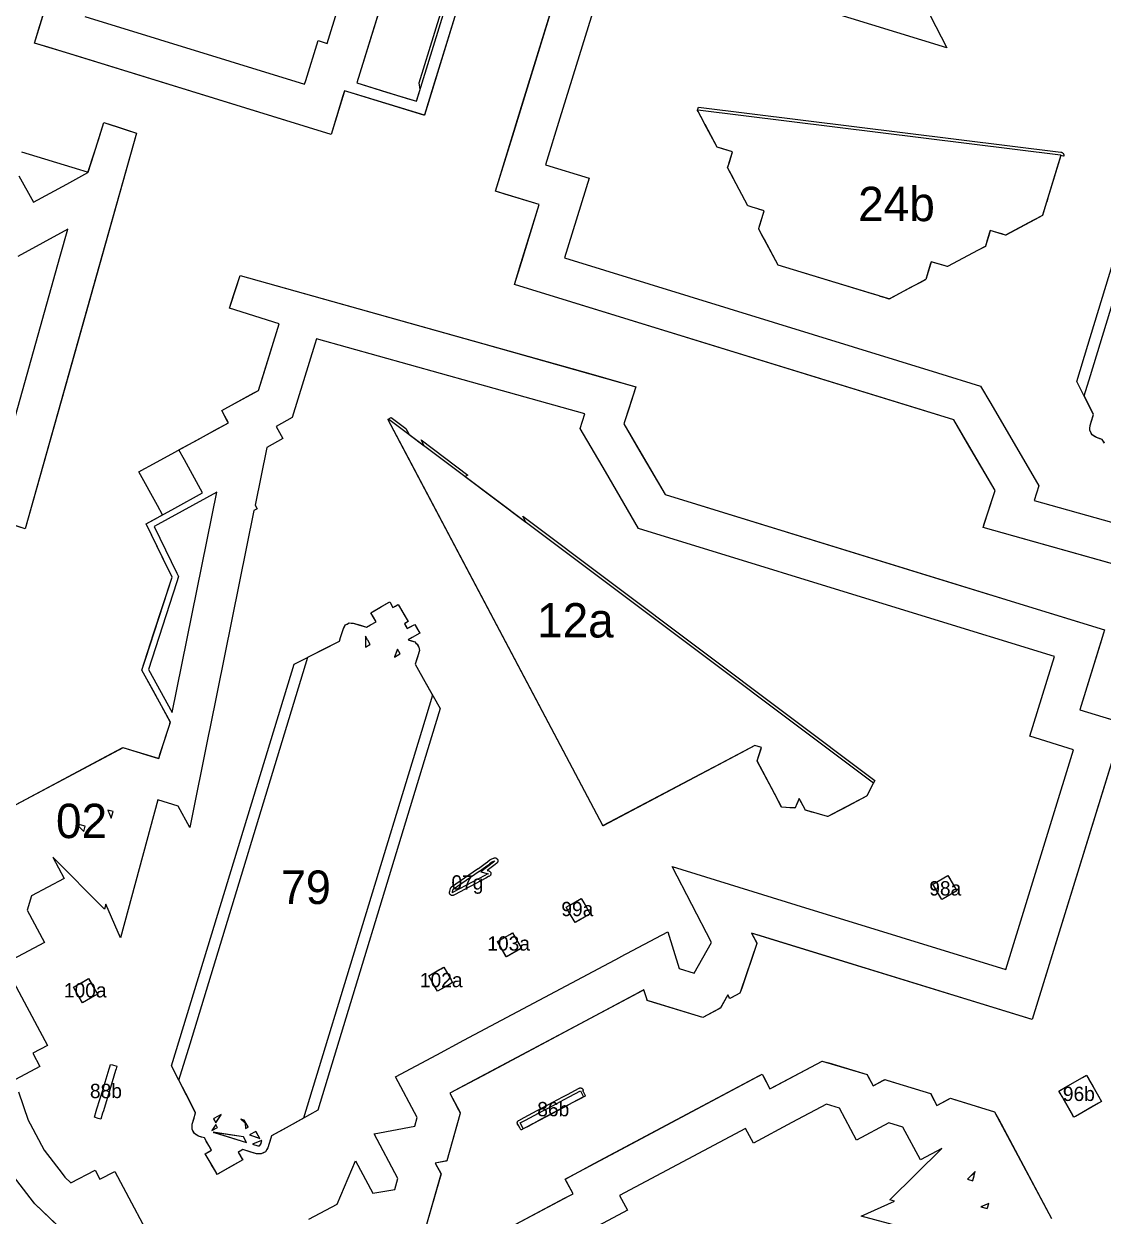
# Model space of a CAD drawing. Header units: millimetres. Extents: x 0 to 500, y 0 to 700.
# Drawn here: x 191.4 to 379.8, y 188.8 to 397 of the extents above; entities that cross this region are included whole.
import ezdxf
from ezdxf.enums import TextEntityAlignment as Align

# ---------------------------------------------------------------- set-up
doc = ezdxf.new("R2010")
doc.units = ezdxf.units.MM
doc.layers.add('CORTE', color=1, linetype='Continuous')
doc.layers.add('GRABADO', color=5, linetype='Continuous')

msp = doc.modelspace()

# ---------------------------------------------------------------- linework, layer by layer
at = {"layer": 'CORTE'}
for points in [[(284.99, 457.8), (265.73, 395.33), (261.34, 381.08), (249.12, 384.84), (247.4, 385.37), (247.4, 385.37), (247.12, 384.46), (245.05, 377.75), (200.02, 391.63), (193.31, 393.7), (195.27, 400.09)], [(202.06, 398.33), (240.43, 386.5), (240.43, 386.5), (240.63, 387.16), (242.78, 394.12), (244.37, 393.63), (259.52, 442.76)], [(404.59, 296.23), (358.86, 309.06), (359.59, 311.31), (360.96, 315.54), (356.16, 323.77), (353.75, 327.91), (327.85, 335.89), (277.08, 351.54), (277.97, 354.43), (277.97, 354.43), (281.37, 365.47), (275.36, 367.33), (273.75, 367.82), (276.99, 378.32), (289.7, 419.57)], [(294.33, 410.82), (285.01, 380.57), (282.5, 372.45), (290.12, 370.1), (290.12, 370.1), (285.83, 356.17), (350.91, 336.11), (358.42, 333.79), (360.21, 330.72), (368.59, 316.37), (367.76, 313.83), (411.18, 301.65)], [(380.03, 323.86), (379.67, 324.48), (379.67, 324.48), (379.21, 324.62), (378.65, 324.79), (378.31, 325), (377.92, 325.25), (377.72, 325.61), (377.51, 326.02), (377.52, 326.43), (377.54, 326.88), (377.82, 327.83), (378.14, 328.85), (377.04, 331), (375.22, 334.56), (377.16, 340.92), (397.74, 408.45)], [(345.7, 406.13), (352.56, 392.87), (322.77, 402.05)], [(191.04, 374.72), (201.16, 371.6), (202.64, 371.15), (203.68, 374.43), (205.4, 379.81), (207.62, 379.09), (211.07, 377.97), (199.2, 335.67), (191.68, 308.86), (187.66, 310.16)], [(186.91, 317.76), (197.77, 356.48), (199.09, 361.18), (190.36, 356.39)], [(190.09, 260.73), (208.13, 270.34), (208.73, 270.66), (214.85, 268.8), (214.98, 268.76), (215.19, 269.42), (217.04, 275.1), (212.62, 283.13), (212.03, 284.19), (212.64, 286.07), (217.3, 300.43), (216.8, 301.45), (212.77, 309.72), (214.28, 310.55), (215.65, 311.3), (214.75, 312.94), (211.53, 318.81), (212.56, 319.38), (213.41, 319.84), (227.15, 327.39), (226.89, 327.86), (225.99, 329.51), (226.52, 329.8), (227.68, 330.43), (232.42, 333.04), (233.33, 335.98), (236, 344.64), (235.08, 344.93), (227.33, 347.4), (227.56, 348.1), (229.17, 353.07), (290.38, 335.9), (298.28, 333.68), (296.41, 327.89), (296.18, 327.19), (296.99, 325.8), (303.39, 314.83), (371.3, 293.9), (380.06, 291.2)], [(241.16, 188.3), (246.11, 190.94), (249.32, 198.47), (252.32, 192.84), (256.18, 193.5), (256.74, 195.41), (252.58, 203.21), (259.69, 204.54), (260.11, 206.05), (256.31, 213.17), (263.49, 217), (268.24, 219.53), (295.5, 234.05), (295.57, 234.09), (303.81, 238.48), (305.83, 232.08), (308.42, 231.28), (311.44, 236.6), (304.58, 249.87), (326.16, 243.21), (362.81, 231.92), (374.64, 270.28), (367.02, 272.63), (367.02, 272.63), (371.31, 286.57), (348.24, 293.68), (298.72, 308.94), (292.94, 318.86), (288.56, 326.37), (289.38, 328.91), (269.58, 334.46), (242.52, 342.05), (242.23, 341.1), (238.28, 328.27), (235.49, 326.74), (236.65, 324.62), (233.82, 323.07), (231.79, 312.98), (232.13, 312.36), (231.6, 312.07), (223.91, 273.99), (223.69, 272.94), (223.69, 272.94), (220.41, 256.67), (218.35, 260.41), (214.8, 261.5), (208.32, 237.43), (205.72, 243.29), (205.49, 242.43), (196.48, 251.5), (198.46, 247.78), (192.76, 244.74), (192.01, 242.28), (195.03, 236.62), (189.46, 233.66)], [(379.89, 290.64), (375.77, 277.26), (383.05, 275.02)], [(382.82, 273.05), (367.44, 223.16), (319.99, 237.79), (318.47, 238.26), (319.35, 236.55), (319.4, 236.45), (316.53, 228.05), (316.43, 227.78), (314.75, 226.91), (314.64, 226.85), (314.59, 226.94), (314.31, 227.48), (313.02, 225.21), (312.97, 225.12), (312.87, 225.06), (309.93, 223.5), (300.57, 226.38), (300.26, 226.48), (300.22, 226.59), (299.67, 228.34), (299.49, 228.25), (299.47, 228.24), (267.42, 211.16), (266.03, 210.42), (265.78, 210.29), (267.51, 207.04), (267.6, 206.87), (267.52, 206.58), (265.27, 198.47), (265.15, 198.45), (263.24, 198.09), (264.21, 196.28), (264.25, 196.19), (264.17, 195.89), (261.69, 187.35)], [(188.77, 231.4), (195.57, 218.63), (193, 217.26), (194.23, 214.95), (190, 212.7)], [(276.43, 186.93), (285.82, 191.94), (287.3, 192.73), (286.16, 194.87), (285.93, 195.3), (286.22, 195.46), (286.53, 195.62), (296.62, 201), (319.45, 213.17), (319.89, 213.4), (320.29, 213.61), (320.52, 213.18), (321.66, 211.04), (322.89, 211.69), (330.8, 215.91), (331.93, 215.57), (338.61, 213.53), (338.78, 213.22), (339.65, 211.58), (341.37, 212.5), (341.69, 212.67), (342.84, 212.32), (349.7, 210.23), (349.87, 209.9), (350.81, 208.15), (352.79, 209.21), (353.15, 209.4), (354.27, 209.06), (360.87, 207.05), (362.28, 204.4), (370.8, 188.41)], [(190.5, 210.52), (192.18, 205.61), (192.53, 204.95), (194.97, 200.37), (198.11, 196.24), (198.56, 195.64), (199.64, 194.61), (203.87, 196.86), (204.72, 195.26), (207.3, 196.63), (215.07, 182.05)], [(356.68, 183.68), (337.57, 188.82), (343.43, 191.42), (342.57, 191.65), (351.64, 200.66), (347.92, 198.68), (344.88, 204.38), (342.42, 205.13), (336.76, 202.11), (333.8, 207.68), (331.54, 208.37), (325.49, 205.15), (318.77, 201.57), (317.4, 204.14), (295.4, 192.42), (296.77, 189.84), (289.94, 186.2)], [(198.16, 186.36), (193.33, 190.96), (193.09, 191.27), (189.05, 196.58)]]:
    msp.add_lwpolyline(points, dxfattribs=at)
for points in [[(269.11, 413.19), (278.23, 442.8), (273.04, 444.4), (267.84, 446.01), (258.7, 416.34), (249.57, 386.73), (254.76, 385.13), (259.96, 383.52), (269.11, 413.19)], [(372.44, 374.09), (372.45, 374.1), (369.95, 365.9), (369.26, 363.62), (369.25, 363.61), (369.25, 363.6), (369.25, 363.6), (369.24, 363.6), (369.24, 363.59), (369.23, 363.58), (369.22, 363.58), (367.84, 362.84), (362.82, 360.17), (362.82, 360.16), (362.81, 360.16), (362.8, 360.16), (362.79, 360.16), (362.78, 360.16), (362.77, 360.16), (362.77, 360.16), (362.18, 360.34), (360.11, 360.97), (359.97, 360.51), (359.27, 358.21), (359.27, 358.2), (359.26, 358.19), (359.26, 358.19), (359.25, 358.18), (359.24, 358.17), (359.24, 358.17), (359.23, 358.17), (358.01, 357.51), (352.65, 354.66), (352.65, 354.66), (352.64, 354.65), (352.63, 354.65), (352.62, 354.65), (352.62, 354.65), (352.61, 354.65), (352.6, 354.65), (352.06, 354.82), (349.79, 355.51), (349.66, 355.07), (348.85, 352.42), (348.85, 352.41), (348.84, 352.4), (348.84, 352.39), (348.83, 352.38), (348.82, 352.38), (348.82, 352.37), (348.82, 352.37), (347.79, 351.83), (342.5, 349.01), (342.5, 349), (342.49, 349), (342.48, 349), (342.46, 349), (342.45, 349), (342.45, 349), (340.98, 349.45), (340.97, 349.45), (340.75, 349.52), (340.73, 349.53), (339.32, 349.96), (323.12, 354.89), (323.11, 354.9), (323.1, 354.9), (323.1, 354.9), (323.09, 354.91), (323.08, 354.91), (323.08, 354.92), (323.07, 354.93), (320.66, 359.46), (320.25, 360.22), (319.71, 361.24), (319.71, 361.24), (319.7, 361.25), (319.7, 361.27), (319.7, 361.28), (319.7, 361.29), (319.7, 361.29), (319.7, 361.3), (319.88, 361.89), (320.65, 364.39), (319.35, 364.78), (318.71, 364.98), (317.84, 365.24), (317.84, 365.25), (317.83, 365.25), (317.82, 365.25), (317.82, 365.26), (317.81, 365.26), (317.8, 365.27), (317.8, 365.28), (317.8, 365.28), (315.77, 369.1), (315.72, 369.18), (315.3, 369.97), (314.29, 371.86), (314.29, 371.86), (314.29, 371.87), (314.29, 371.88), (314.28, 371.89), (314.28, 371.9), (314.28, 371.9), (314.29, 371.91), (314.29, 371.91), (314.57, 372.85), (315.13, 374.68), (313.38, 375.21), (312.47, 375.49), (312.47, 375.49), (312.46, 375.49), (312.45, 375.5), (312.45, 375.5), (312.44, 375.51), (312.44, 375.51), (312.43, 375.52), (312.43, 375.52), (310.26, 379.59), (310.24, 379.62), (309.13, 381.72), (309.02, 381.92), (309.02, 381.93), (309.01, 381.93), (309.01, 381.94), (309.01, 381.95), (309.01, 381.96), (309.01, 381.96), (309.01, 381.97), (309.02, 381.98), (309.02, 381.98), (309.02, 381.99), (309.02, 382), (309.03, 382), (309.04, 382.01), (309.04, 382.02), (309.05, 382.02), (309.05, 382.02), (309.06, 382.03), (309.07, 382.03), (309.08, 382.03), (309.08, 382.03), (309.09, 382.03), (309.09, 382.03), (372.38, 374.15), (372.39, 374.15), (372.4, 374.15), (372.4, 374.15), (372.41, 374.14), (372.42, 374.13), (372.43, 374.12), (372.43, 374.12), (372.44, 374.11), (372.44, 374.09), (372.44, 374.09)], [(339.73, 264.48), (339.67, 264.35), (338.55, 262.21), (338.55, 262.2), (338.54, 262.2), (338.54, 262.19), (338.53, 262.19), (338.53, 262.18), (338.52, 262.18), (334.37, 259.98), (331.77, 258.61), (331.77, 258.61), (331.76, 258.6), (331.75, 258.6), (331.74, 258.6), (331.74, 258.6), (331.73, 258.6), (331.72, 258.6), (331.72, 258.6), (329.35, 259.29), (327.87, 259.73), (327.87, 259.73), (327.86, 259.73), (327.85, 259.73), (327.85, 259.74), (327.84, 259.74), (327.84, 259.75), (327.83, 259.75), (327.83, 259.76), (327.14, 261.07), (326.78, 261.75), (326.35, 260.81), (326.04, 260.14), (326.04, 260.14), (326.03, 260.13), (326.03, 260.12), (326.02, 260.12), (326.02, 260.11), (326.01, 260.11), (326, 260.1), (326, 260.1), (325.99, 260.1), (325.98, 260.1), (325.98, 260.1), (325.97, 260.1), (325.11, 260.15), (323.74, 260.25), (323.74, 260.25), (323.73, 260.25), (323.72, 260.25), (323.71, 260.25), (323.71, 260.26), (323.7, 260.26), (323.7, 260.27), (323.69, 260.27), (323.68, 260.28), (323.68, 260.28), (322.05, 263.37), (319.45, 268.29), (319.45, 268.3), (319.44, 268.31), (319.44, 268.31), (319.44, 268.32), (319.44, 268.33), (319.44, 268.34), (319.45, 268.34), (320.06, 270.28), (320.18, 270.65), (320.02, 270.7), (319.03, 271), (312.1, 267.34), (311.76, 267.16), (292.58, 257.02), (292.58, 257.02), (292.57, 257.01), (292.57, 257.01), (292.56, 257.01), (292.55, 257), (292.54, 257), (292.54, 257), (292.53, 257), (292.52, 257), (292.51, 257.01), (292.51, 257.01), (292.5, 257.01), (292.49, 257.02), (292.49, 257.02), (292.48, 257.02), (292.48, 257.03), (292.47, 257.04), (292.47, 257.04), (261.95, 314.77), (255.01, 327.89), (255.01, 327.89), (255.01, 327.9), (255, 327.91), (255, 327.91), (255, 327.92), (255, 327.93), (255, 327.94), (255.01, 327.94), (255.01, 327.95), (255.01, 327.96), (255.01, 327.96), (255.02, 327.97), (255.02, 327.97), (255.03, 327.98), (255.03, 327.98), (255.04, 327.99), (255.05, 327.99), (255.05, 327.99), (255.06, 327.99), (255.07, 328), (255.07, 328), (255.08, 328), (255.09, 328), (255.1, 327.99), (255.1, 327.99), (255.11, 327.99), (255.12, 327.99), (255.12, 327.98), (339.73, 264.48)], [(222.95, 202.48), (222.43, 202.64), (221.93, 202.79), (221.54, 203.03), (221.2, 203.25), (220.98, 203.65), (220.79, 204.02), (220.8, 204.48), (220.82, 204.88), (221.14, 205.95), (221.42, 206.85), (219.84, 209.96), (217.22, 215.07), (220.01, 224.21), (238.6, 285.22), (243.54, 287.73), (246.53, 289.24), (246.72, 289.88), (247.21, 291.47), (247.4, 291.79), (247.58, 292.07), (247.88, 292.23), (248.22, 292.41), (248.56, 292.4), (248.93, 292.39), (250.18, 292.01), (251.25, 291.68), (251.95, 292.09), (252.91, 292.64), (252.42, 293.48), (252.01, 294.2), (253.88, 295.28), (255.2, 296.04), (255.3, 296.09), (255.35, 295.99), (255.59, 295.59), (255.85, 295.13), (256.28, 295.37), (256.66, 295.59), (256.77, 295.65), (257.82, 293.82), (258.5, 292.65), (258.04, 292.39), (257.87, 292.28), (258.18, 291.74), (258.36, 291.42), (258.83, 291.69), (259.66, 292.17), (260.03, 291.53), (260.55, 290.63), (259.23, 289.87), (258.52, 289.46), (259.05, 289.3), (259.69, 289.11), (259.91, 288.88), (260.09, 288.69), (260.24, 288.42), (260.37, 288.18), (260.43, 287.88), (260.49, 287.6), (260.1, 286.31), (259.76, 285.21), (261.43, 282.22), (264.1, 277.45), (261.31, 268.32), (242.72, 207.3), (238.37, 204.88), (237.76, 204.55), (234.65, 202.82), (234.48, 202.24), (234.03, 200.77), (233.8, 200.4), (233.59, 200.07), (233.25, 199.89), (232.86, 199.68), (232.47, 199.7), (232.04, 199.71), (230.9, 200.06), (229.64, 200.44), (229.32, 200.25), (228.93, 200.03), (228.86, 199.99), (229.33, 199.19), (229.45, 198.97), (229.63, 198.65), (227.07, 197.18), (225.38, 196.21), (225.29, 196.15), (225.19, 196.1), (225.08, 196.29), (224.94, 196.54), (224.3, 197.65), (223.11, 199.72), (223.59, 200), (224.19, 200.34), (224.02, 200.63), (223.73, 201.13), (223.27, 201.93), (222.95, 202.48)], [(251.05, 288.2), (251.84, 288.66), (251.88, 288.68), (251.47, 289.39), (251.42, 289.47), (251.05, 290.11), (251.05, 288.2)], [(257.12, 287.05), (256.66, 287.85), (256.13, 286.49), (256.12, 286.47), (257.07, 287.02), (257.12, 287.05)], [(207, 259.46), (206.1, 259.7), (206.7, 258.35), (207, 259.46)], [(202.14, 256.91), (201.26, 257.14), (201.24, 257.15), (200.55, 257.33), (201.89, 255.98), (202.14, 256.91)], [(272.45, 248.63), (272.31, 248.55), (271.87, 248.31), (266.37, 245.38), (266.23, 245.31), (266.26, 245.47), (266.38, 245.9), (270.89, 249.06), (270.97, 249.04), (272.24, 250.01), (272.75, 250.36), (272.74, 250.38), (273.08, 250.64), (273.31, 250.76), (273.31, 250.76), (273.65, 250.9), (273.67, 250.87), (273.39, 250.63), (273.39, 250.63), (271.19, 248.98), (272.29, 248.68), (272.45, 248.63)], [(351.65, 244.1), (350.25, 246.52), (350.1, 246.79), (350.35, 246.93), (352.73, 248.3), (352.88, 248.04), (354.28, 245.61), (351.9, 244.25), (351.65, 244.1)], [(287.65, 240.1), (286.47, 242.13), (286.1, 242.79), (286.74, 243.15), (288.73, 244.3), (289.11, 243.65), (290.28, 241.61), (288.28, 240.46), (287.65, 240.1)], [(275.65, 234.1), (275.37, 234.58), (274.1, 236.79), (276.26, 238.03), (276.73, 238.3), (278, 236.09), (278.28, 235.61), (277.81, 235.34), (275.65, 234.1)], [(263.65, 228.1), (263.14, 228.97), (262.1, 230.79), (263.88, 231.81), (264.73, 232.3), (265.78, 230.48), (266.28, 229.61), (265.43, 229.12), (263.65, 228.1)], [(201.65, 226.1), (200.7, 227.75), (200.1, 228.79), (201.12, 229.37), (202.73, 230.3), (203.33, 229.26), (204.28, 227.61), (202.67, 226.68), (201.65, 226.1)], [(207.69, 214.99), (207.55, 214.54), (207.46, 214.23), (206.55, 211.26), (206.32, 210.51), (205.32, 207.21), (205.19, 206.79), (204.87, 205.74), (204.38, 205.89), (203.74, 206.09), (204.06, 207.14), (204.19, 207.56), (205.2, 210.85), (205.43, 211.61), (206.33, 214.57), (206.42, 214.88), (206.56, 215.33), (206.93, 215.22), (207.69, 214.99)], [(374.73, 206.1), (374.28, 206.88), (372.66, 209.69), (372.1, 210.67), (373.26, 211.34), (376.23, 213.05), (376.91, 213.44), (376.99, 213.3), (377.14, 213.03), (377.51, 212.39), (378.03, 211.5), (379.54, 208.87), (378.09, 208.03), (375.39, 206.48), (374.73, 206.1)], [(289.14, 209.67), (287.14, 208.6), (286.31, 208.16), (283.71, 206.77), (282.58, 206.17), (280.28, 204.95), (279.55, 204.56), (278.61, 204.06), (278.46, 204.35), (278.06, 205.1), (279, 205.6), (279.73, 205.99), (282.02, 207.21), (283.16, 207.82), (285.76, 209.2), (286.59, 209.64), (288.59, 210.71), (288.66, 210.56), (289.14, 209.67)], [(224.93, 205.09), (225.86, 206.54), (225.89, 206.59), (224.62, 205.86), (224.52, 205.81), (224.93, 205.09)], [(224.26, 203.75), (225.22, 204.3), (225.17, 204.38), (224.93, 204.8), (224.26, 203.75)], [(230.14, 204.1), (230.6, 204.36), (230.57, 204.42), (229.9, 205.58), (229.64, 205.66), (229.34, 205.75), (230.07, 205.05), (230.14, 204.1)], [(229.76, 202.65), (224.47, 203.47), (224.7, 203.4), (230.31, 201.7), (230.3, 201.7), (229.76, 202.65)], [(232.64, 202.38), (231.96, 203.56), (231.92, 203.63), (230.82, 203), (232.52, 202.42), (232.64, 202.38)], [(232.54, 201.09), (232.61, 201.13), (232.61, 201.13), (232.75, 201.35), (232.77, 201.42), (232.96, 202.03), (232.92, 202.02), (231.34, 201.38), (232.27, 201.1), (232.29, 201.1), (232.54, 201.09)], [(357.05, 195), (357.06, 195.07), (357.28, 195.88), (357.32, 196.02), (357.47, 196.59), (357.42, 196.54), (356.12, 195.25), (357.05, 195)], [(359.6, 190.14), (359.64, 190.28), (359.84, 191.04), (358.49, 190.44), (359.6, 190.14)]]:
    msp.add_lwpolyline(points, close=True, dxfattribs=at)
at = {"layer": 'GRABADO'}
for points in [[(284.97, 457.73), (262.89, 386.11), (261.36, 381.15), (261.36, 381.15), (261.34, 381.08), (261.27, 381.1), (261.27, 381.1), (261.26, 381.1), (247.96, 385.2), (247.4, 385.37), (247.32, 385.1), (245.05, 377.75), (195.7, 392.96), (193.31, 393.7), (194.01, 395.98), (208.4, 442.67)], [(423.5, 290.92), (358.86, 309.06), (359.01, 309.54), (360.96, 315.54), (354.17, 327.19), (353.75, 327.91), (348.85, 329.42), (277.08, 351.54), (278.33, 355.59), (278.33, 355.59), (281.37, 365.47), (276, 367.13), (273.75, 367.82), (278.32, 382.63), (289.7, 419.57)], [(380.07, 323.79), (379.67, 324.48), (379.27, 324.6), (379.27, 324.6), (378.65, 324.79), (378.35, 324.98), (377.92, 325.25), (377.75, 325.57), (377.51, 326.02), (377.52, 326.38), (377.54, 326.88), (377.79, 327.71), (378.14, 328.85), (377.53, 330.05), (376.5, 332.06), (377.59, 335.63), (400.16, 409.68)], [(190.58, 370.53), (193.13, 365.89), (198.92, 369.07), (202.62, 371.1), (203.69, 374.44), (204.44, 376.81), (205.4, 379.81), (209.13, 378.6), (211.07, 377.97), (204.51, 354.59), (191.68, 308.86), (189.42, 309.59)], [(190.09, 260.73), (206.73, 269.59), (208.73, 270.66), (214.38, 268.94), (214.98, 268.76), (215.77, 271.19), (216.91, 274.72), (217, 275.16), (213.99, 280.64), (212.03, 284.19), (214.08, 290.52), (217.3, 300.43), (215.56, 303.99), (212.77, 309.72), (217.76, 312.46), (222.62, 315.13), (219.46, 320.89), (218.5, 322.64), (221.86, 324.48), (224.77, 326.08), (227.15, 327.39), (226.18, 329.16), (225.99, 329.51), (227.67, 330.43), (231.6, 332.59), (232.42, 333.04), (235.54, 343.16), (236, 344.64), (232.71, 345.68), (227.33, 347.4), (228.05, 349.62), (229.17, 353.07), (271.47, 341.2), (298.28, 333.68), (296.98, 329.66), (296.18, 327.19), (298.98, 322.38), (303.39, 314.83), (350.3, 300.37), (380.06, 291.2), (379.53, 289.48), (375.77, 277.26), (375.77, 277.26), (382.42, 275.21)], [(381.49, 268.74), (367.44, 223.16), (324.1, 236.52), (318.47, 238.26), (319.27, 236.71), (319.4, 236.45), (316.73, 228.64), (316.43, 227.78), (314.87, 226.97), (314.64, 226.85), (314.57, 226.98), (314.31, 227.48), (313.12, 225.38), (312.97, 225.12), (312.66, 224.96), (309.93, 223.5), (301.23, 226.18), (300.26, 226.48), (300.16, 226.79), (299.67, 228.34), (298.86, 227.91), (298.79, 227.87), (271.53, 213.35), (266.78, 210.82), (265.78, 210.29), (267.32, 207.4), (267.6, 206.87), (267.35, 205.95), (265.27, 198.47), (265, 198.42), (263.24, 198.09), (264.13, 196.43), (264.25, 196.19), (263.97, 195.23), (261.69, 187.35)], [(276.43, 186.93), (286.64, 192.38), (287.3, 192.73), (286.06, 195.07), (285.93, 195.3), (286.1, 195.39), (286.25, 195.47), (290.97, 197.99), (319.86, 213.38), (320.07, 213.49), (320.29, 213.61), (320.41, 213.37), (321.66, 211.04), (322.2, 211.32), (330.8, 215.91), (331.35, 215.74), (338.61, 213.53), (338.7, 213.37), (339.65, 211.58), (341.53, 212.58), (341.69, 212.67), (342.25, 212.5), (349.7, 210.23), (349.79, 210.06), (350.81, 208.15), (352.97, 209.3), (353.15, 209.4), (353.69, 209.24), (360.87, 207.05), (361.54, 205.79), (370.8, 188.41)], [(197.49, 186.99), (193.33, 190.96), (192.53, 192), (189.05, 196.58)]]:
    msp.add_lwpolyline(points, dxfattribs=at)
for points in [[(256.99, 410.81), (249.57, 386.73), (258.19, 384.07), (259.96, 383.52), (260.59, 385.56), (260.42, 386.72), (268.63, 413.34), (277.61, 442.47), (272.9, 443.92), (268.17, 445.38), (259.18, 416.19), (257.16, 409.65), (256.99, 410.81)], [(369.9, 365.72), (369.25, 363.59), (367.69, 362.76), (362.8, 360.15), (362.77, 360.16), (362.77, 360.16), (362.11, 360.36), (361.26, 360.62), (360.11, 360.97), (359.95, 360.46), (359.59, 359.27), (359.27, 358.21), (359.27, 358.2), (359.27, 358.2), (359.26, 358.18), (357.87, 357.44), (352.63, 354.64), (352, 354.83), (349.79, 355.51), (349.74, 355.33), (349.64, 355.01), (349.21, 353.6), (348.85, 352.42), (348.85, 352.41), (348.85, 352.41), (348.84, 352.39), (348.7, 352.31), (347.68, 351.77), (346.2, 350.98), (342.48, 348.99), (341.32, 349.35), (340.82, 349.5), (340.81, 349.5), (340.7, 349.53), (340.56, 349.58), (340.54, 349.58), (339.41, 349.93), (338.98, 350.06), (323.12, 354.89), (323.11, 354.9), (323.11, 354.9), (323.09, 354.9), (323.07, 354.93), (323.07, 354.93), (320.71, 359.37), (320.31, 360.11), (319.74, 361.18), (319.69, 361.27), (319.7, 361.3), (319.7, 361.3), (319.9, 361.95), (320.53, 364), (320.65, 364.39), (319.69, 364.68), (319.39, 364.77), (318.76, 364.96), (317.84, 365.24), (317.84, 365.25), (317.84, 365.25), (317.81, 365.25), (316.74, 367.27), (315.82, 369), (315.77, 369.08), (315.39, 369.81), (315.37, 369.85), (315.22, 370.13), (314.29, 371.86), (314.29, 371.86), (314.28, 371.89), (314.59, 372.9), (315.13, 374.68), (313.44, 375.19), (312.44, 375.5), (310.33, 379.46), (310.31, 379.5), (310, 380.08), (309.12, 381.73), (309.08, 381.81), (309.01, 381.95), (309.01, 381.97), (309.01, 381.97), (309.02, 381.98), (309.18, 382.52), (372.44, 374.65), (372.49, 374.64), (372.5, 374.64), (372.55, 374.63), (372.6, 374.61), (372.61, 374.6), (372.62, 374.6), (372.62, 374.59), (372.64, 374.58), (372.65, 374.58), (372.69, 374.55), (372.73, 374.52), (372.75, 374.51), (372.78, 374.48), (372.82, 374.44), (372.82, 374.43), (372.83, 374.43), (372.84, 374.41), (372.87, 374.37), (372.89, 374.33), (372.91, 374.28), (372.93, 374.24), (372.94, 374.19), (372.95, 374.14), (372.95, 374.1), (372.95, 374.05), (372.94, 374), (372.93, 373.95), (372.92, 373.93), (372.44, 374.08), (370.18, 366.64), (370.03, 366.15), (369.9, 365.72)], [(338.54, 262.19), (338.52, 262.18), (338.52, 262.18), (333.76, 259.66), (331.77, 258.61), (331.77, 258.61), (331.74, 258.59), (331.72, 258.6), (331.72, 258.6), (329.9, 259.13), (329, 259.39), (327.84, 259.73), (327.04, 261.26), (326.78, 261.75), (326.28, 260.66), (326.27, 260.64), (326.02, 260.09), (325.97, 260.1), (325.97, 260.1), (325.52, 260.13), (325.31, 260.14), (323.7, 260.25), (322.44, 262.64), (319.44, 268.31), (320.15, 270.57), (320.18, 270.65), (320.17, 270.65), (319.03, 271), (316.62, 269.73), (316.5, 269.66), (292.57, 257.01), (292.57, 257.01), (292.5, 256.98), (292.47, 257.04), (292.47, 257.04), (257.44, 323.3), (255.01, 327.89), (255.01, 327.89), (254.98, 327.95), (255.04, 327.99), (255.04, 327.99), (255.04, 327.99), (255.57, 328.27), (258.12, 326.35), (258.67, 325.31), (261.31, 323.33), (260.76, 324.37), (268.94, 318.23), (268.45, 317.97), (279.07, 310), (278.51, 311.05), (339.97, 264.93), (339.4, 263.85), (339.19, 263.44), (338.55, 262.21), (338.55, 262.21), (338.54, 262.19)], [(214.18, 309.27), (218.15, 301.11), (218.44, 300.51), (218.09, 299.43), (213.19, 284.3), (217.33, 276.78), (225.11, 315.28), (214.83, 309.64), (214.18, 309.27)], [(222.49, 202.62), (221.93, 202.79), (221.59, 203), (221.2, 203.25), (221, 203.61), (220.79, 204.02), (220.8, 204.43), (220.82, 204.88), (221.11, 205.83), (221.42, 206.85), (220.32, 209), (218.5, 212.56), (220.44, 218.92), (241.02, 286.45), (244.46, 288.2), (246.53, 289.24), (246.66, 289.68), (247.21, 291.47), (247.38, 291.75), (247.58, 292.07), (247.92, 292.25), (248.22, 292.41), (248.6, 292.4), (248.93, 292.39), (250.04, 292.05), (251.25, 291.68), (252.04, 292.14), (252.91, 292.64), (252.47, 293.4), (252.01, 294.2), (253.71, 295.18), (255.2, 296.04), (255.3, 296.09), (255.35, 296), (255.61, 295.54), (255.85, 295.13), (256.24, 295.35), (256.67, 295.59), (256.77, 295.65), (257.74, 293.97), (258.5, 292.65), (258.08, 292.41), (257.87, 292.28), (258.15, 291.79), (258.36, 291.42), (258.89, 291.73), (259.66, 292.17), (260.07, 291.46), (260.55, 290.63), (259.35, 289.94), (258.52, 289.46), (258.98, 289.33), (259.69, 289.11), (259.88, 288.91), (260.09, 288.69), (260.22, 288.45), (260.37, 288.18), (260.42, 287.91), (260.49, 287.6), (260.14, 286.45), (259.76, 285.21), (260.92, 283.14), (262.78, 279.82), (260.84, 273.47), (240.26, 205.93), (237.23, 204.25), (236.81, 204.02), (234.65, 202.82), (234.53, 202.42), (234.03, 200.77), (233.83, 200.44), (233.59, 200.07), (233.21, 199.87), (232.86, 199.68), (232.42, 199.7), (232.04, 199.71), (230.75, 200.1), (229.64, 200.44), (229.36, 200.28), (228.92, 200.03), (228.86, 199.99), (229.29, 199.25), (229.44, 199), (229.63, 198.65), (227.28, 197.3), (225.37, 196.2), (225.29, 196.15), (225.19, 196.1), (225.09, 196.28), (224.93, 196.56), (224.21, 197.81), (223.11, 199.72), (223.64, 200.03), (224.19, 200.34), (223.99, 200.68), (223.73, 201.13), (223.31, 201.86), (222.95, 202.48), (222.49, 202.62)], [(251.85, 288.67), (251.88, 288.68), (251.46, 289.4), (251.42, 289.47), (251.05, 290.11), (251.05, 288.2), (251.85, 288.67)], [(257.08, 287.03), (257.12, 287.05), (256.66, 287.85), (256.12, 286.47), (257.08, 287.03)], [(206.1, 259.7), (206.7, 258.35), (207, 259.46), (206.1, 259.7)], [(201.26, 257.14), (201.23, 257.15), (200.55, 257.33), (201.89, 255.98), (202.14, 256.91), (201.26, 257.14)], [(272.65, 249.09), (272.7, 249.07), (272.74, 249.04), (272.78, 249.01), (272.82, 248.98), (272.85, 248.94), (272.88, 248.9), (272.9, 248.86), (272.92, 248.81), (272.94, 248.76), (272.95, 248.71), (272.95, 248.66), (272.95, 248.61), (272.95, 248.57), (272.94, 248.52), (272.93, 248.47), (272.91, 248.42), (272.88, 248.38), (272.86, 248.34), (272.83, 248.3), (272.79, 248.26), (272.75, 248.23), (272.71, 248.2), (272.57, 248.12), (272.55, 248.11), (272.1, 247.87), (266.6, 244.94), (266.58, 244.93), (266.44, 244.86), (266.4, 244.84), (266.35, 244.83), (266.3, 244.82), (266.26, 244.82), (266.21, 244.82), (266.16, 244.82), (266.11, 244.83), (266.07, 244.84), (266.02, 244.86), (265.98, 244.88), (265.94, 244.91), (265.9, 244.94), (265.86, 244.97), (265.83, 245.01), (265.81, 245.05), (265.78, 245.09), (265.76, 245.14), (265.75, 245.18), (265.74, 245.23), (265.73, 245.28), (265.73, 245.33), (265.73, 245.37), (265.74, 245.42), (265.77, 245.57), (265.78, 245.6), (265.9, 246.03), (265.91, 246.08), (265.93, 246.12), (265.96, 246.17), (265.98, 246.21), (266.02, 246.24), (266.05, 246.28), (266.09, 246.31), (270.6, 249.47), (270.65, 249.5), (270.69, 249.52), (270.73, 249.54), (270.78, 249.55), (270.82, 249.56), (271.94, 250.41), (271.95, 250.42), (272.34, 250.69), (272.36, 250.71), (272.4, 250.75), (272.43, 250.78), (272.78, 251.04), (272.82, 251.07), (272.86, 251.09), (273.09, 251.2), (273.1, 251.21), (273.1, 251.21), (273.12, 251.22), (273.46, 251.36), (273.51, 251.38), (273.56, 251.39), (273.61, 251.39), (273.66, 251.4), (273.71, 251.39), (273.76, 251.38), (273.81, 251.37), (273.86, 251.35), (273.9, 251.33), (273.94, 251.3), (273.98, 251.27), (274.02, 251.24), (274.05, 251.2), (274.08, 251.16), (274.1, 251.13), (274.12, 251.09), (274.14, 251.04), (274.15, 250.99), (274.16, 250.94), (274.17, 250.89), (274.17, 250.84), (274.16, 250.79), (274.15, 250.74), (274.14, 250.7), (274.12, 250.65), (274.09, 250.61), (274.06, 250.57), (274.03, 250.53), (274, 250.49), (273.72, 250.25), (273.7, 250.24), (273.69, 250.23), (273.69, 250.23), (272.31, 249.2), (272.42, 249.17), (272.45, 249.16), (272.61, 249.11), (272.65, 249.09)], [(350.1, 246.79), (350.74, 247.15), (352.73, 248.3), (353.11, 247.65), (354.28, 245.61), (352.28, 244.46), (351.65, 244.1), (350.47, 246.13), (350.1, 246.79)], [(286.1, 242.79), (287.12, 243.37), (288.73, 244.3), (289.33, 243.26), (290.28, 241.61), (288.67, 240.68), (287.65, 240.1), (286.7, 241.75), (286.1, 242.79)], [(274.1, 236.79), (276.64, 238.25), (276.73, 238.3), (278.23, 235.7), (278.28, 235.61), (278.19, 235.56), (275.65, 234.1), (275.59, 234.19), (274.1, 236.79)], [(262.1, 230.79), (264.26, 232.03), (264.73, 232.3), (266, 230.09), (266.28, 229.61), (265.81, 229.34), (263.65, 228.1), (263.37, 228.58), (262.1, 230.79)], [(200.1, 228.79), (201.5, 229.59), (202.73, 230.3), (203.55, 228.87), (204.28, 227.61), (203.05, 226.9), (201.65, 226.1), (200.92, 227.36), (200.1, 228.79)], [(372.31, 210.3), (372.1, 210.67), (372.53, 210.91), (376.64, 213.28), (376.91, 213.44), (376.96, 213.35), (377.01, 213.26), (377.13, 213.05), (377.3, 212.75), (379.54, 208.87), (379.02, 208.57), (374.99, 206.25), (374.73, 206.1), (374.55, 206.4), (372.31, 210.3)], [(278.27, 203.88), (278.26, 203.88), (278.25, 203.88), (278.24, 203.88), (278.24, 203.88), (278.23, 203.88), (278.22, 203.89), (278.22, 203.89), (278.21, 203.9), (278.2, 203.9), (278.2, 203.91), (278.2, 203.91), (278.19, 203.92), (278.01, 204.26), (277.74, 204.76), (277.69, 204.73), (277.62, 204.86), (277.6, 204.91), (277.58, 204.95), (277.57, 205), (277.56, 205.05), (277.56, 205.1), (277.56, 205.15), (277.57, 205.2), (277.58, 205.24), (277.6, 205.29), (277.62, 205.34), (277.64, 205.38), (277.67, 205.42), (277.71, 205.45), (277.74, 205.49), (277.78, 205.52), (277.82, 205.54), (278.76, 206.04), (279.49, 206.43), (281.79, 207.65), (282.92, 208.26), (285.52, 209.64), (286.35, 210.08), (288.35, 211.15), (288.4, 211.17), (288.44, 211.19), (288.49, 211.2), (288.54, 211.21), (288.59, 211.21), (288.64, 211.21), (288.68, 211.2), (288.73, 211.19), (288.78, 211.17), (288.82, 211.15), (288.86, 211.12), (288.9, 211.1), (288.94, 211.06), (288.97, 211.03), (289, 210.99), (289.03, 210.94), (289.1, 210.81), (288.97, 210.74), (289.05, 210.59), (289.42, 209.9), (289.42, 209.9), (289.43, 209.89), (289.43, 209.88), (289.43, 209.87), (289.43, 209.87), (289.43, 209.86), (289.43, 209.85), (289.43, 209.84), (289.42, 209.84), (289.42, 209.83), (289.42, 209.83), (289.41, 209.82), (289.4, 209.81), (289.4, 209.8), (289.39, 209.8), (288.51, 209.33), (287.27, 208.67), (285.49, 207.72), (283.84, 206.84), (281.75, 205.73), (280.41, 205.02), (278.73, 204.12), (278.29, 203.89), (278.29, 203.89), (278.28, 203.88), (278.27, 203.88)], [(225.88, 206.58), (225.89, 206.59), (224.6, 205.85), (224.52, 205.81), (224.93, 205.09), (225.88, 206.58)], [(225.22, 204.3), (225.18, 204.36), (224.93, 204.8), (224.26, 203.75), (225.22, 204.3)], [(230.6, 204.36), (230.58, 204.41), (229.9, 205.58), (229.66, 205.65), (229.33, 205.75), (230.07, 205.04), (230.14, 204.1), (230.6, 204.36)], [(229.76, 202.65), (224.54, 203.45), (224.63, 203.43), (230.31, 201.7), (229.76, 202.65)], [(231.95, 203.58), (231.92, 203.63), (230.82, 203), (232.54, 202.41), (232.64, 202.38), (231.95, 203.58)], [(232.61, 201.13), (232.61, 201.13), (232.75, 201.35), (232.77, 201.41), (232.96, 202.03), (232.94, 202.03), (231.34, 201.38), (232.27, 201.1), (232.29, 201.1), (232.54, 201.09), (232.61, 201.13)], [(357.07, 195.08), (357.28, 195.88), (357.32, 196.03), (357.47, 196.59), (357.4, 196.52), (356.12, 195.25), (357.05, 195), (357.07, 195.08)], [(359.84, 191.04), (358.49, 190.44), (358.5, 190.44), (359.6, 190.14), (359.64, 190.3), (359.84, 191.04)]]:
    msp.add_lwpolyline(points, close=True, dxfattribs=at)

# ---------------------------------------------------------------- texts
for s, height, p in [('24b', 6, (343.75, 365.59)), ('12a', 6, (287.7, 292.88)), ('02', 6, (201.51, 257.84)), ('79', 5.86, (240.66, 246.26)), ('07g', 2.5, (268.85, 247.1)), ('98a', 2.5, (352.26, 246.07)), ('99a', 2.5, (288.04, 242.46)), ('103a', 2.5, (276.05, 236.44)), ('102a', 2.5, (264.28, 230.05)), ('100a', 2.5, (202.15, 228.27)), ('88b', 2.5, (205.76, 210.68)), ('96b', 2.5, (375.58, 210.18)), ('86b', 2.5, (283.84, 207.51))]:
    msp.add_text(s, height=height, dxfattribs=at).set_placement(p, align=Align.MIDDLE_CENTER)

doc.saveas('drawing.dxf')
